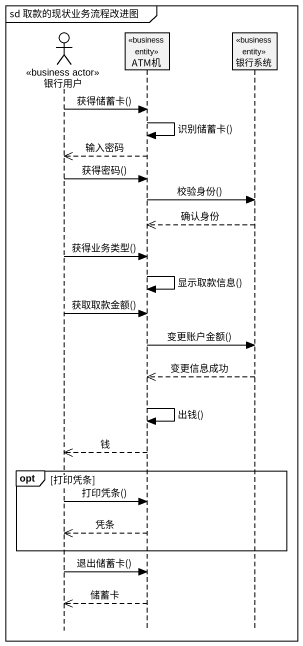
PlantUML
@startuml
mainframe sd 取款的现状业务流程改进图
hide footbox
actor 银行用户 <<business actor>>
participant ATM机 <<business entity>>
participant 银行系统 <<business entity>>

银行用户 -> ATM机 : 获得储蓄卡()
ATM机 -> ATM机 : 识别储蓄卡()
ATM机 -->> 银行用户 : 输入密码
银行用户 -> ATM机 : 获得密码()
ATM机 -> 银行系统 : 校验身份()
银行系统 -->> ATM机 : 确认身份
银行用户 -> ATM机 : 获得业务类型()
ATM机 -> ATM机 : 显示取款信息()
银行用户 -> ATM机 : 获取取款金额()
ATM机 -> 银行系统 : 变更账户金额()
银行系统 -->> ATM机 : 变更信息成功
ATM机 -> ATM机 : 出钱()
ATM机 -->> 银行用户 : 钱
opt 打印凭条
  银行用户 -> ATM机 : 打印凭条()
  ATM机 -->> 银行用户 : 凭条
end
银行用户 -> ATM机 : 退出储蓄卡()
ATM机 -->> 银行用户 : 储蓄卡
@enduml
